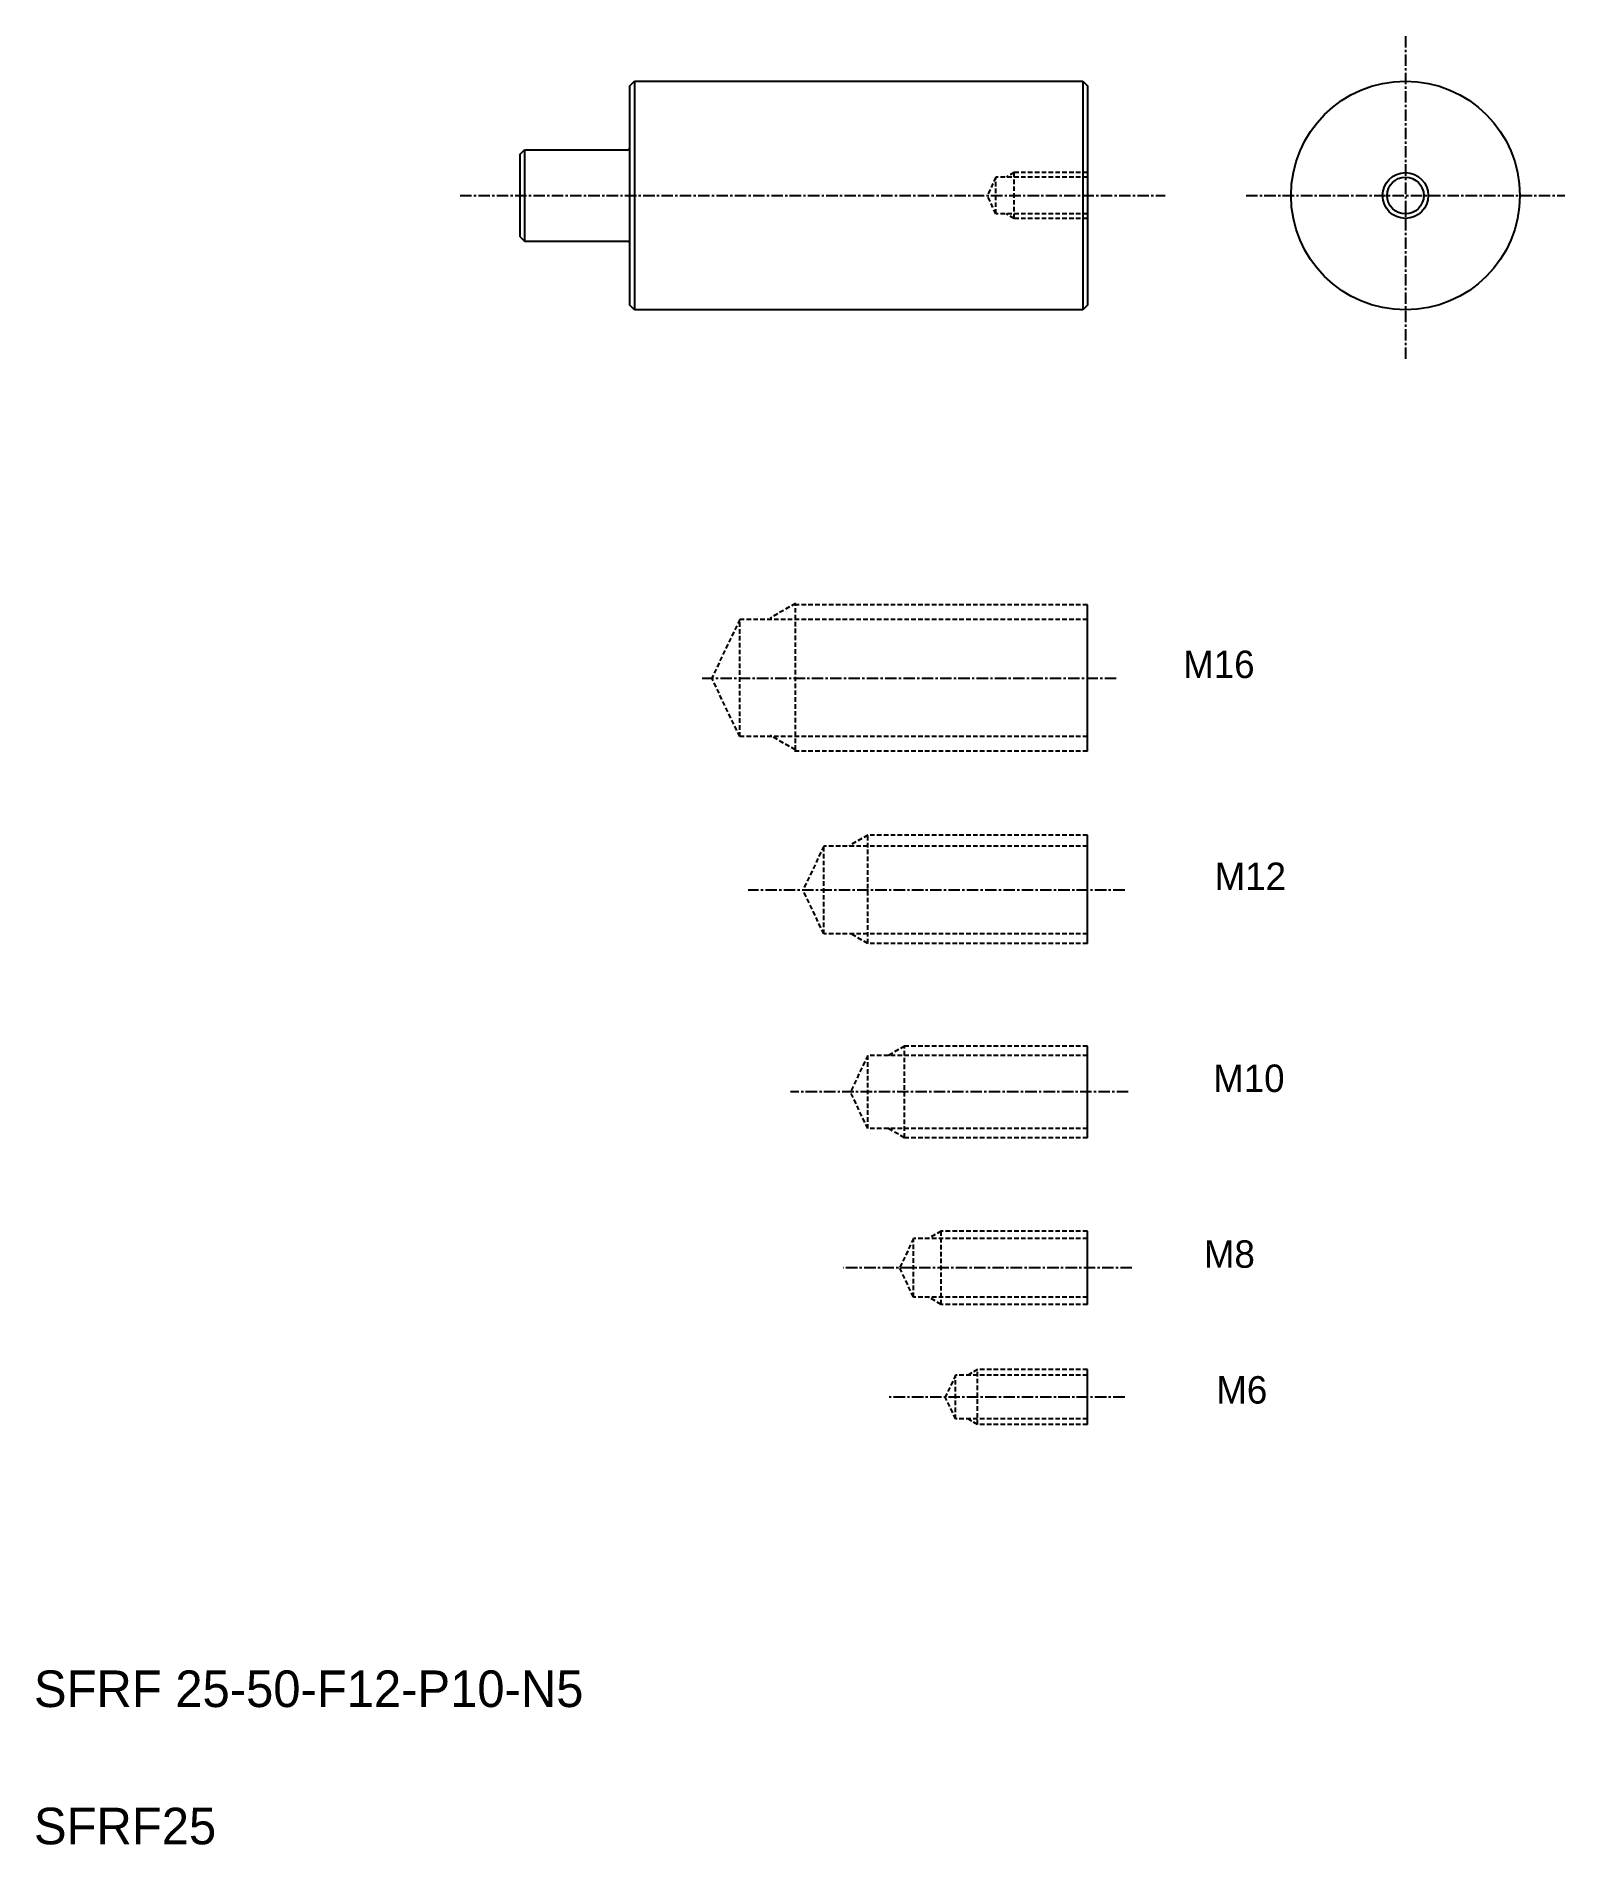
# Model space of a CAD drawing. Extents: x 68 to 235, y 76 to 274.
import ezdxf

# ---------------------------------------------------------------- set-up
doc = ezdxf.new("R2010")
doc.units = 0
doc.linetypes.add('CENTER', pattern=[2, 1.25, -0.25, 0.25, -0.25])
doc.linetypes.add('DASHED', pattern=[0.75, 0.5, -0.25])
doc.layers.get('0').update_dxf_attribs({"linetype": 'CONTINUOUS'})
doc.layers.add('CENTER', color=1, linetype='CENTER')

msp = doc.modelspace()

# ---------------------------------------------------------------- linework, layer by layer
at = {"color": 7, "linetype": 'CONTINUOUS'}
for p, q in [((132.47, 268.17), (132.97, 268.67)), ((132.47, 244.17), (132.47, 268.17)), ((132.97, 268.67), (132.97, 243.67)), ((132.97, 268.67), (181.97, 268.67)), ((181.97, 268.67), (181.97, 243.67)), ((181.97, 268.67), (182.47, 268.17)), ((182.47, 268.17), (182.47, 244.17)), ((120.47, 260.67), (120.97, 261.17)), ((120.97, 261.17), (132.27, 261.17)), ((132.97, 262.42), (132.97, 262.42)), ((120.47, 251.67), (120.47, 260.67)), ((132.97, 256.17), (132.97, 256.17)), ((120.47, 251.67), (120.97, 251.17)), ((120.97, 251.17), (132.27, 251.17)), ((132.97, 243.67), (132.47, 244.17)), ((181.97, 243.67), (132.97, 243.67)), ((182.47, 244.17), (181.97, 243.67)), ((182.47, 195.44), (182.47, 211.44)), ((182.47, 174.44), (182.47, 186.28)), ((182.47, 153.21), (182.47, 163.21)), ((182.47, 135), (182.47, 143)), ((182.47, 121.88), (182.47, 127.88))]:
    msp.add_line(p, q, dxfattribs=at)
at = {"color": 7}
msp.add_line((120.97, 261.17), (120.97, 251.17), dxfattribs=at)
at = {"color": 3, "linetype": 'DASHED'}
for p, q in [((172.47, 258.17), (171.52, 256.17)), ((182.47, 258.17), (172.47, 258.17)), ((172.47, 254.17), (172.47, 258.17)), ((174.47, 258.67), (173.61, 258.17)), ((182.47, 258.67), (174.47, 258.67)), ((174.47, 253.67), (174.47, 258.67)), ((172.47, 254.17), (171.52, 256.17)), ((182.47, 254.17), (172.47, 254.17)), ((174.47, 253.67), (173.61, 254.17)), ((182.47, 253.67), (174.47, 253.67)), ((150.56, 211.59), (147.79, 209.99)), ((150.56, 195.59), (150.56, 211.59)), ((144.47, 209.84), (141.42, 203.44)), ((144.47, 197.04), (144.47, 209.84)), ((182.47, 209.84), (144.47, 209.84)), ((182.47, 211.44), (150.47, 211.44)), ((144.47, 197.04), (141.42, 203.44)), ((182.47, 197.04), (144.47, 197.04)), ((150.56, 195.59), (147.79, 197.19)), ((182.47, 195.44), (150.47, 195.44)), ((158.47, 186.28), (156.39, 185.08)), ((182.47, 186.28), (158.47, 186.28)), ((158.47, 174.44), (158.47, 186.28)), ((153.67, 185.08), (151.39, 180.28)), ((182.47, 185.08), (153.67, 185.08)), ((153.67, 175.48), (153.67, 185.08)), ((153.67, 175.48), (151.39, 180.28)), ((182.47, 175.48), (153.67, 175.48)), ((158.47, 174.44), (156.67, 175.48)), ((182.47, 174.44), (158.47, 174.44)), ((158.47, 162.21), (156.57, 158.21)), ((182.47, 162.21), (158.47, 162.21)), ((158.47, 154.21), (158.47, 162.21)), ((162.47, 163.21), (160.74, 162.21)), ((182.47, 163.21), (162.47, 163.21)), ((162.47, 153.21), (162.47, 163.21)), ((158.47, 154.21), (156.57, 158.21)), ((182.47, 154.21), (158.47, 154.21)), ((162.47, 153.21), (160.74, 154.21)), ((182.47, 153.21), (162.47, 153.21)), ((166.47, 143), (165.09, 142.2)), ((166.47, 135), (166.47, 143)), ((182.47, 143), (166.47, 143)), ((163.47, 142.2), (161.95, 139)), ((163.47, 135.8), (163.47, 142.2)), ((182.47, 142.2), (163.47, 142.2)), ((163.47, 135.8), (161.95, 139)), ((182.47, 135.8), (163.47, 135.8)), ((166.47, 135), (165.09, 135.8)), ((182.47, 135), (166.47, 135)), ((168.07, 127.28), (166.93, 124.88)), ((182.47, 127.28), (168.07, 127.28)), ((168.07, 122.48), (168.07, 127.28)), ((170.47, 127.88), (169.43, 127.28)), ((182.47, 127.88), (170.47, 127.88)), ((170.47, 121.88), (170.47, 127.88)), ((168.07, 122.48), (166.93, 124.88)), ((182.47, 122.48), (168.07, 122.48)), ((170.47, 121.88), (169.43, 122.48)), ((182.47, 121.88), (170.47, 121.88))]:
    msp.add_line(p, q, dxfattribs=at)
at = {"color": 7, "linetype": 'CONTINUOUS'}
for radius in [12.5, 2]:
    msp.add_circle((217.22, 256.17), radius, dxfattribs=at)
at = {"color": 3, "linetype": 'CONTINUOUS'}
msp.add_circle((217.22, 256.17), 2.5, dxfattribs=at)
at = {"color": 7, "linetype": 'CONTINUOUS'}
for centre, start, end in [((132.27, 261.37), 270, 0), ((132.27, 250.97), 0, 90)]:
    msp.add_arc(centre, 0.2, start, end, dxfattribs=at)
at = {"layer": 'CENTER', "color": 1, "linetype": 'CENTER'}
for p, q in [((217.22, 273.58), (217.22, 238.34)), ((113.93, 256.17), (190.98, 256.17)), ((199.8, 256.17), (234.64, 256.17)), ((140.36, 203.44), (185.76, 203.44)), ((186.54, 180.28), (145.39, 180.28)), ((186.93, 158.21), (150.02, 158.21)), ((187.33, 139), (155.77, 139)), ((186.54, 124.88), (160.76, 124.88))]:
    msp.add_line(p, q, dxfattribs=at)

# ---------------------------------------------------------------- texts
at = {"color": 7}
for s, p in [('M16', (192.93, 203.44)), ('M12', (196.37, 180.28)), ('M10', (196.21, 158.21)), ('M8', (195.19, 139)), ('M6', (196.55, 124.16))]:
    msp.add_text(s, height=3, dxfattribs=at).set_placement(p)
at = {"color": 7, "linetype": 'CONTINUOUS'}
for s, p in [('SFRF 25-50-F12-P10-N5', (67.35, 91)), ('SFRF25', (67.35, 76))]:
    msp.add_text(s, height=4, dxfattribs=at).set_placement(p)

doc.saveas('drawing.dxf')
